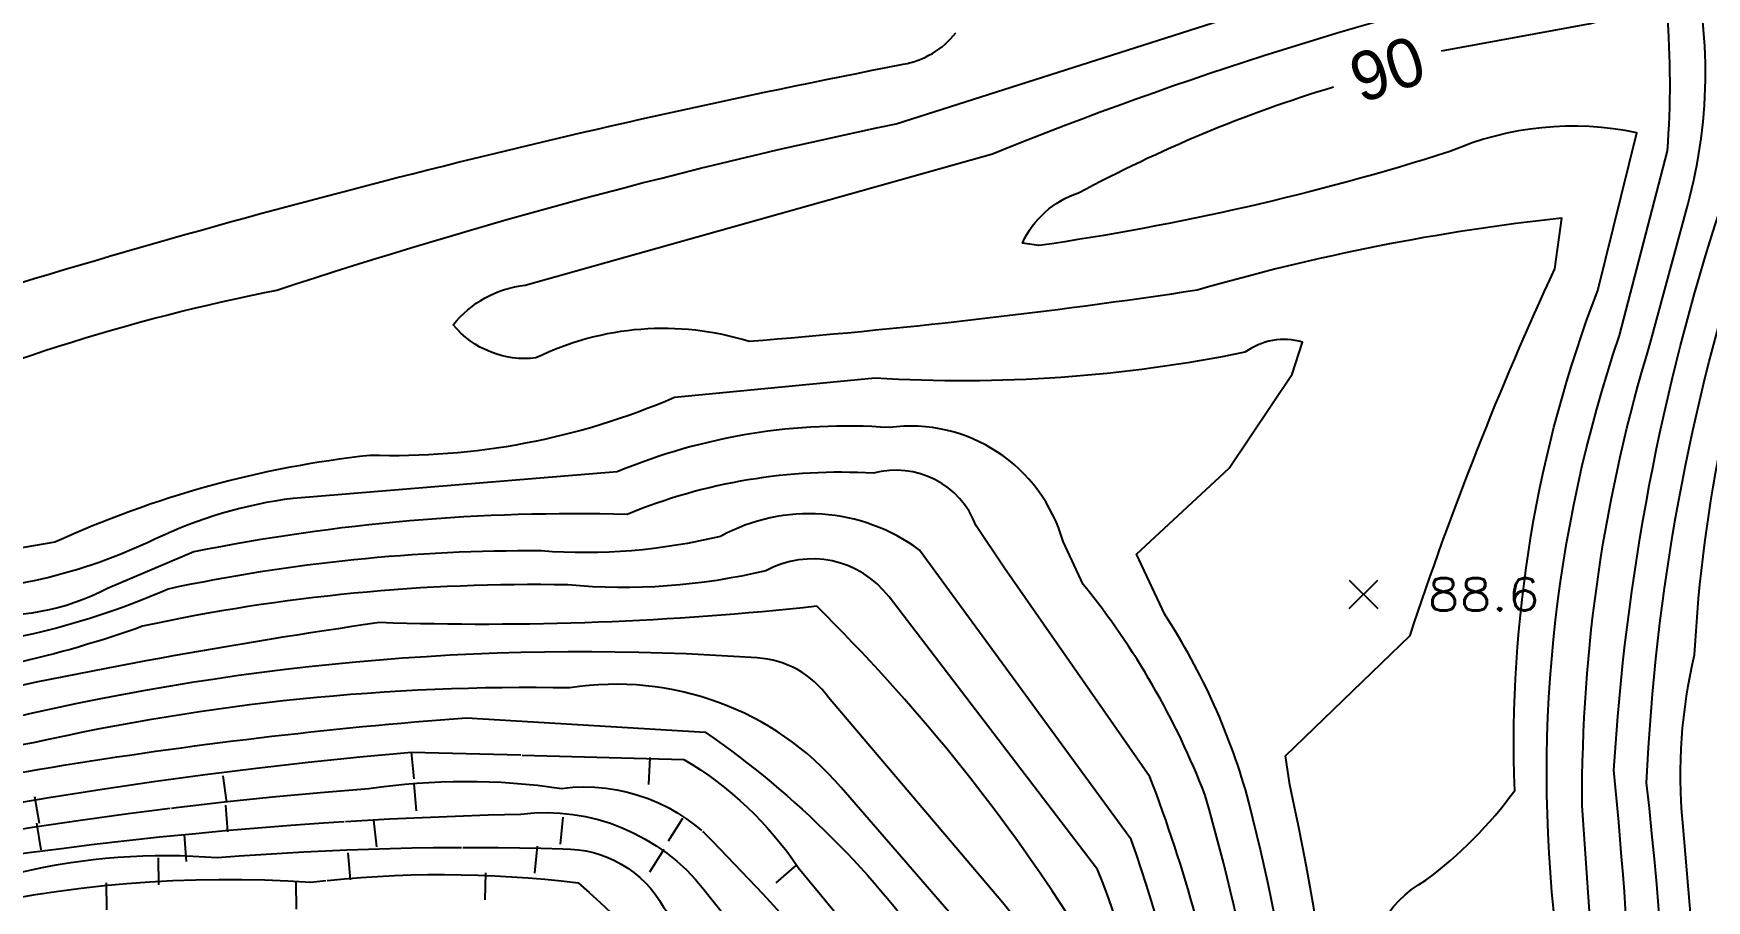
# Model space of a CAD drawing. Header units: feet. Extents: x 1023941 to 1026768, y 90264 to 94497.
# Drawn here: x 1026264.4 to 1026387.8, y 91264.7 to 91328.7 of the extents above; entities that cross this region are included whole.
import ezdxf
from ezdxf.enums import TextEntityAlignment as Align

# ---------------------------------------------------------------- set-up
doc = ezdxf.new("R2010")
doc.units = ezdxf.units.FT
doc.header["$MEASUREMENT"] = 0
doc.linetypes.add('LTP702', pattern=[40, 40, 0])
doc.linetypes.add('LTP706', pattern=[40, 40, 0])
for name, color, linetype in [('ANNOTATE', 10, 'Continuous'), ('CF-DEP_INDX', 11, 'LTP702'), ('CF-DEP_INT', 9, 'LTP706'), ('CF-INDEX', 11, 'Continuous'), ('CF-INTERMED', 9, 'Continuous'), ('SPOTELEV', 9, 'Continuous')]:
    doc.layers.add(name, color=color, linetype=linetype)
doc.styles.add('60', font='simplex.shx', dxfattribs={"width": 1.15, "height": 2.4})

# ---------------------------------------------------------------- blocks, each defined once
blk = doc.blocks.new('SPOT')
for p, q in [((-0.5, -0.5), (0.5, 0.5)), ((-0.5, 0.5), (0.5, -0.5))]:
    blk.add_line(p, q)
blk = doc.blocks.new('DEPRESS2')
blk.add_line((0.005859, -0.996094), (0.001953, -0.001953))
blk = doc.blocks.new('DEPRESS')
blk.add_line((0.005859, -0.996094), (0.001953, -0.001953))

msp = doc.modelspace()

# ---------------------------------------------------------------- linework, layer by layer
at = {"layer": 'CF-DEP_INDX', "elevation": 75, "flags": 128}
msp.add_lwpolyline([(1026159.41, 91120.54), (1026155.76, 91117.71, -0.171960893), (1026141.72, 91109.86), (1026129.8, 91105.94, -0.072075057), (1026106.53, 91108.5, -0.153690527), (1026091.85, 91114.87, -0.17780993), (1026064.25, 91163.21), (1026065.45, 91174.44, -0.218502483), (1026071.94, 91186.95), (1026081.37, 91196.18), (1026081.8, 91197.41, -0.388549833), (1026079.48, 91200.61, -0.088339039), (1026084.65, 91216.2), (1026086.05, 91219.39, -0.041748156), (1026133.13, 91236.01, 0.02273697), (1026171.44, 91244.71), (1026242.56, 91260.25), (1026257.9, 91263.81, -0.076440622), (1026284.87, 91266.06, -0.060012432), (1026304.59, 91266.01, -0.064220991), (1026316.14, 91253.07)], format="xyb", dxfattribs=at)
at = {"layer": 'CF-DEP_INT', "flags": 128}
for points, elevation in [([(1026335.54, 91244.01, -0.085134849), (1026337.15, 91216.2, -0.17704488), (1026326.73, 91193.91, -0.130337325), (1026292.28, 91166.04, -0.036691503), (1026194.37, 91118.49), (1026182.68, 91115.4, -0.059653693), (1026152.52, 91102.4, -0.024173489), (1026123.73, 91091.44, -0.140338461), (1026112.42, 91090.88, -0.140762631), (1026091.53, 91098.13, -0.149045339), (1026063.19, 91126.87), (1026049.67, 91150.49), (1026045.92, 91168.49, 0.192722581), (1026043.64, 91173.12, -0.139768126), (1026035.61, 91190.64), (1026032.18, 91205.04, -0.064503095), (1026069.97, 91222.07), (1026075.04, 91224.09), (1026101.34, 91233.57, 0.056795788), (1026114.63, 91237.86, -0.069851287), (1026143.09, 91244.97, 0.052870441), (1026160.19, 91249.15, -0.019259913), (1026232.01, 91265.18, -0.042199489), (1026292.29, 91275.66), (1026312.38, 91275.12, -0.110175419), (1026320.83, 91267.15), (1026330.95, 91254.91, -0.096560917), (1026335.54, 91244.01)], 79), ([(1026330.36, 91249.54, -0.151937106), (1026334.21, 91214.56, -0.206952287), (1026296.5, 91171.29, -0.018672326), (1026220, 91131.76), (1026193.04, 91120.87), (1026177.41, 91117.18, -0.059959693), (1026157.66, 91108.61, 0.081500487), (1026149.89, 91104.03), (1026125.33, 91094.94, -0.038465266), (1026103.12, 91097.45, -0.139278364), (1026077.07, 91114.19, -0.090996377), (1026059.66, 91141.76, -0.098282796), (1026051.41, 91163.42, -0.069076239), (1026051.6, 91172.49, 0.133956929), (1026049.95, 91181.2), (1026046.54, 91187.81, 0.110768407), (1026041.15, 91207.38, -0.037756925), (1026088.42, 91226.64), (1026102.51, 91232.18, 0.074008113), (1026114.72, 91236.05, -0.064371243), (1026142.09, 91242.99, 0.045587769), (1026159.53, 91247.03, -0.021161143), (1026232.93, 91263.54, -0.045840478), (1026289.14, 91272.96, -0.073977996), (1026303.36, 91272.98, -0.253728148), (1026315.03, 91268.51, -0.052719327), (1026330.36, 91249.54)], 78), ([(1026332.39, 91219.32, -0.12515427), (1026327.76, 91204.16, -0.146919156), (1026289.91, 91170.66, -0.025001977), (1026212.64, 91131.45, -0.061564603), (1026175.99, 91120.03, 0.066056313), (1026167.11, 91116.42, 0.116837009), (1026151.33, 91107.78, -0.068911332), (1026125.64, 91099.84, -0.057110164), (1026099.49, 91102.46, -0.135646959), (1026081.45, 91115.31, -0.13041999), (1026061.97, 91146.21, -0.090685201), (1026056.37, 91162.15, -0.104402119), (1026060.46, 91188.11), (1026058.16, 91192.29, 0.042344855), (1026054.38, 91210.92, -0.015658719), (1026098.13, 91228.39), (1026127.71, 91238.37), (1026138.7, 91240.72, 0.027313848), (1026177.01, 91249.93), (1026261.66, 91267.91, -0.029486843), (1026300.37, 91271.09, -0.261277699), (1026313.87, 91265.53), (1026327.33, 91248.65, -0.143016889), (1026332.39, 91219.32)], 77), ([(1026330.05, 91224.97, -0.046764785), (1026328.31, 91210.33, -0.168413221), (1026288.31, 91172.75, -0.020874499), (1026218.29, 91136.66, -0.061676224), (1026172.64, 91122.26, 0.105931263), (1026160.95, 91118.03), (1026153.29, 91112.35, -0.117608659), (1026145.86, 91108.35), (1026132.86, 91103.99, -0.107221878), (1026122.8, 91102.72, -0.033730699), (1026101.88, 91105.68, -0.168918404), (1026086.48, 91115.24, -0.14527414), (1026063.4, 91152.56, -0.145481009), (1026060.92, 91162.58), (1026061.91, 91177.25, -0.210668801), (1026068.62, 91189.44), (1026074.15, 91194.3), (1026069.78, 91195.47, -0.201760444), (1026068.56, 91200.18, -0.07657063), (1026069.06, 91214.86, -0.023876792), (1026128.09, 91236.63), (1026150.49, 91241.12, -0.016490186), (1026238.37, 91260.97), (1026263.37, 91266.78, -0.078821861), (1026277.99, 91267.87, -0.027816829), (1026303.46, 91268.52, -0.276853449), (1026310.89, 91264.21), (1026321.69, 91250.98, -0.199572841), (1026330.05, 91224.97)], 76)]:
    msp.add_lwpolyline(points, format="xyb", close=True, dxfattribs=dict(at, elevation=elevation))
at = {"layer": 'CF-INDEX', "flags": 128}
for points, elevation in [([(1026368.27, 91327.37), (1026379.28248, 91329.38639), (1026381.9, 91330.16, 0.196527035), (1026381.20752, 91339.22539, 0.061240995), (1026369.8, 91387.75, -0.06612917), (1026362.36, 91425.16), (1026361.63678, 91467.47214, 0.024265516), (1026357.14, 91496.07, -0.057114161), (1026354.24064, 91513.23192), (1026351.13, 91532.3, 0.084572151), (1026346.66526, 91546.49761, -0.121231692), (1026345.49, 91556.74, 0.150048943), (1026343.02, 91572.37, 0.108037698), (1026337.68, 91586.36, -0.061266822), (1026332.19, 91599.08)], 90), ([(1026408.11, 91075.19, -0.039820326), (1026398.97, 91087.21, 0.21261472), (1026384.22, 91097.41), (1026375.44, 91100.28, -0.198549933), (1026354.256, 91117.71002, -0.143593447), (1026353.71, 91122.18, 0.185600259), (1026350.69, 91136.74), (1026349.64, 91138.98, -0.047468436), (1026358.18, 91149.69, -0.168912212), (1026364.46, 91164.38, 0.10627314), (1026375.45, 91192.12), (1026376.87692, 91194.51072), (1026385.78, 91201.18, 0.245165641), (1026388.11006, 91205.99084), (1026388.02696, 91247.59514), (1026386.08248, 91270.43477, -0.082462977), (1026386.9544, 91282.83868, -0.079167375), (1026393.80708, 91315.18853, 0.194483916), (1026393.16066, 91337.89311, -0.084357587), (1026390.797, 91360.06499, 0.147236873), (1026387.72599, 91374.11898), (1026380.79, 91393.79)], 95), ([(1026331.24, 91019.46, -0.033934373), (1026319.54, 91041.71, 0.291995205), (1026296.31998, 91057.18983, 0.030259518), (1026272.65964, 91058.70656), (1026269.18, 91059.26), (1026253.63908, 91089.33459), (1026248.77945, 91096.6711, -0.521565421), (1026249.32, 91100.75, -0.14563129), (1026267.75, 91116.44), (1026291.92421, 91131.48524, 0.064161079), (1026340.54972, 91161.23028, 0.05447942), (1026361.00373, 91190.85425, 0.064805084), (1026364.36084, 91224.68987, 0.022318151), (1026362.78, 91258.03, -0.298298161), (1026367.12, 91266.2, 0.075052679), (1026373.68, 91272.82, -0.101142747), (1026379.80232, 91309.69934), (1026382.69, 91321.32, 0.156128771), (1026368.9, 91319.94, -0.040913429), (1026338.57, 91313.01), (1026337.37, 91313.2, -0.21126933), (1026341.49, 91316.89, -0.050087256), (1026360.3, 91324.72)], 90), ([(1026210.68, 91104.11, 0.069496913), (1026229.88449, 91113.22534), (1026264.14114, 91131.02915, -0.058132578), (1026304.04, 91154.18, 0.077922768), (1026331.22, 91173.59), (1026347.41, 91194.66, 0.163452612), (1026351.3, 91206.49, 0.073817775), (1026352.21, 91232.26, 0.078198517), (1026345.39, 91269.21), (1026329.78, 91290.55, 0.291841766), (1026315.0938, 91291.56511, -0.078737032), (1026301.87, 91290.49, 0.054467767), (1026274.34, 91287.68, -0.089802574), (1026255.27, 91283.09, 0.06574883), (1026228.5, 91275.82, 0.02988307), (1026187.53, 91266.63, 0.032734974), (1026156.24254, 91259.58635), (1026129.57, 91253.73, 0.056288166), (1026107.85, 91246.16, 0.070564694), (1026088.54778, 91240.58731, 0.052946924), (1026066.71366, 91234.36156), (1026055.97, 91231.92, -0.590182542)], 85), ([(1026043.37, 91214.01, -0.053040795), (1026066.98, 91223.18, -0.026890106), (1026091.6, 91231.7, -0.046989559), (1026109.23468, 91237.50037, -0.085718148), (1026146.94, 91247.32), (1026180.83, 91256.26), (1026215.96, 91263.96, 0.033540074), (1026235.73, 91268.23, -0.044288478), (1026296.35, 91278.19), (1026313.97, 91277.12, -0.090182859), (1026331.11, 91260.01, -0.156374839), (1026339.53237, 91236.47016, -0.083122583), (1026338.2, 91206.59), (1026336.25, 91202.05, -0.066462667), (1026309.58, 91172.82), (1026306.82, 91171.04)], 80)]:
    msp.add_lwpolyline(points, format="xyb", dxfattribs=dict(at, elevation=elevation))
at = {"layer": 'CF-INTERMED', "flags": 128}
for points, elevation in [([(1026346.26, 91029.26, 0.217303135), (1026331.08, 91052.65, 0.053509166), (1026307.48986, 91064.50475), (1026288.03, 91067.26), (1026269.72, 91101.89), (1026267.73282, 91105.04101, -0.3607487), (1026268.29384, 91107.99804, -0.130745348), (1026290.31, 91126.61, 0.043942312), (1026341.52338, 91157.9793, 0.099651268), (1026363.62, 91190.68, 0.063802567), (1026366.77, 91222.9), (1026366.35, 91242.57, -0.321745118), (1026369.2, 91248.57), (1026373.97448, 91252.06951, 0.337546363), (1026376.89, 91261.04, -0.115179425), (1026381.41, 91306.37), (1026384.9454, 91320.0039, 0.080329819), (1026383.27, 91340.33)], 91), ([(1026408.14, 91054.75), (1026398.06, 91067.74, 0.157042492), (1026371.08638, 91085.31879), (1026347.04, 91093.63, 0.130654866), (1026342.01, 91102.59), (1026329.27068, 91120.87941, -0.095804299), (1026326.41, 91127.57, -0.260921072), (1026327.93964, 91131.5286, 0.039834062), (1026345.92317, 91149.83064, 0.212949553), (1026373.95065, 91202.31912, -0.287757492), (1026379.46955, 91209.76317), (1026385.26, 91213.38, 0.039458798), (1026383.41, 91273.38, -0.068623571), (1026390.98, 91314.55, 0.194681663), (1026390.78, 91336.84, -0.058821786)], 94), ([(1026368.78, 91047.08), (1026361.46591, 91052.98729, 0.129481451), (1026341.20305, 91061.30173, -0.047635826), (1026328.64, 91065.75, 0.038595311), (1026309.51916, 91073.6212), (1026303.99, 91074.33, -0.120922876), (1026288.88856, 91104.19393), (1026289.35, 91114.68, -0.062821203), (1026301.6, 91128.96, 0.040906633), (1026341.75, 91154.32, 0.166700483), (1026367.54555, 91196.30786, 0.036541928), (1026369.26475, 91221.94), (1026369.53, 91230.75, -0.154503572), (1026376.00189, 91236.48489, 0.364198919), (1026380.47, 91245.41), (1026378.6564, 91271.72452, -0.075772628), (1026383.68221, 91305.78452), (1026386.44209, 91316.00601, 0.134917416), (1026386.4033, 91335.69422, -0.024843571)], 92), ([(1026249.86, 91051.53), (1026237.54, 91068.27, 0.063051746), (1026234.00142, 91090.67266, -0.247951854), (1026234.98933, 91096.34771, -0.154869469), (1026245.91, 91107.2, 0.027525745), (1026286.7, 91132.41, 0.018365665), (1026317.98832, 91148.72954), (1026336.61, 91161.7, 0.021659546), (1026357.76, 91190.39, 0.086216639), (1026361.99027, 91224.39, 0.056619087), (1026357.1, 91273.23), (1026356.78, 91275.38), (1026365.96, 91284.25, -0.028534248), (1026376.64145, 91311.30506), (1026377.16, 91315.04, 0.043614845), (1026350.26, 91309.72, -0.018065555), (1026317.19831, 91305.94003, 0.191241153), (1026301.47, 91304.72, -0.253191158), (1026295.37, 91307.16, -0.201295645), (1026300.69, 91310.09), (1026335.16, 91319.78, -0.041158142), (1026378.43, 91333.34, 0.115989153)], 89), ([(1026250.71633, 91299.60711, -0.058207745), (1026282.36, 91309.72, -0.027920918), (1026328.04286, 91321.99997), (1026365.61, 91333.98, 0.436569575)], 88), ([(1026388.68, 91053.18, 0.139818574), (1026342.40008, 91078.04033), (1026325.3, 91082.1, -0.342475881), (1026305.99, 91108.34), (1026306.66433, 91119.52671, -0.178822528), (1026308.48027, 91123.73148, -0.065997048), (1026339.8, 91148.97, 0.133887387), (1026363.72, 91176.97, 0.128124511), (1026371.19, 91204.98), (1026371.93, 91218.52), (1026381.78, 91225.09, 0.155964887), (1026383, 91233.23, 0.023275895), (1026381.00385, 91274.32926, -0.064321079), (1026388.88, 91315.8, 0.177211722), (1026388.99, 91333.79, -0.048460777)], 93), ([(1026256.7, 91308.18, -0.02868921), (1026328.5621, 91326.37974, 0.18413611), (1026332.45, 91328.71, 0.155524664)], 87), ([(1026238.6227, 91106.61903), (1026267.48361, 91122.96357), (1026287.13, 91136.65, 0.080355779), (1026334.79, 91164.49), (1026356.51, 91193.66, 0.108171374), (1026354.0724, 91271.96876, 0.078415073), (1026347.86, 91285.8), (1026345.79, 91290.26), (1026352.62, 91296.6), (1026357.26614, 91303.51848), (1026358.03, 91305.88, 0.235106355), (1026353.78, 91305.14, -0.065722293), (1026326.49984, 91303.23115), (1026311.69166, 91301.80511, -0.110723599), (1026289.21436, 91297.53779, 0.080157496), (1026265.99, 91291.13), (1026244.82, 91287.49, 0.020213608)], 88), ([(1026262.74, 91123.66, 0.043039588), (1026282.05, 91136.74, -0.072046072), (1026292.92125, 91142.45203, 0.077351983), (1026332.26395, 91166.42223), (1026352.13178, 91192.15727, 0.15406991), (1026356.04, 91206.31, 0.10107754), (1026350.84946, 91272.4624, 0.078488042), (1026341.84696, 91288.01902), (1026340.36, 91291.18, 0.373924523), (1026327.53, 91299.59, 0.116618241), (1026307.47, 91296.32), (1026283.56, 91294.37, 0.078394961), (1026273.36, 91291.36, -0.112842696), (1026256.17701, 91287.39872, 0.047124582)], 87), ([(1026234.04, 91111.71), (1026266.25, 91128.97, -0.065567257), (1026305.55, 91151.76, 0.097494296), (1026334.29868, 91173.11828), (1026350.84734, 91195.031, 0.139236836), (1026352.71747, 91199.263, 0.089021485), (1026352.48, 91253.04, 0.049182802), (1026346.77, 91273.83), (1026336.03222, 91289.22812), (1026333.95, 91292.33, 0.389231285), (1026326.36, 91296.22, 0.113389429), (1026308.21, 91293.18, 0.056614376), (1026276.24, 91290.42), (1026269.87, 91287.71, -0.149076832), (1026259.71, 91285.83, 0.065200901)], 86), ([(1026241.12711, 91122.64116, 0.048586424), (1026276.88321, 91143.09313), (1026305.96, 91158.29, 0.039090627), (1026327.49163, 91173.6779), (1026345.97338, 91197.36095, 0.151422844), (1026348.59, 91205.45, 0.090399714), (1026349.42, 91236.61, 0.08171549), (1026342.90892, 91267.00644), (1026327.52, 91287.1, 0.370500154), (1026318.43, 91289.03, -0.081406302), (1026303.81518, 91287.98278, 0.05799492), (1026272.46, 91284.94, -0.061798757), (1026253.09, 91280.59, 0.060604686)], 84), ([(1026258.44979, 91134.48505, -0.029240663), (1026303.32076, 91160.09855, 0.031759704), (1026323.19283, 91173.41691), (1026344.02, 91199.1, 0.102594201), (1026346.23, 91207.33, 0.130097029), (1026341.11, 91263.05, 0.055389351), (1026322.19, 91286.41, -0.035499618), (1026289.92313, 91285.20306, 0.01918871), (1026257.58, 91279.3, 0.052078952)], 83), ([(1026258.88, 91137.94, -0.030263157), (1026302.87751, 91162.8859), (1026317.92, 91172.45, 0.040382272), (1026342.53, 91201.47, 0.136587882), (1026340.3, 91256.94, 0.085798387), (1026335.78, 91264.71), (1026323.06, 91279.67, 0.227804066), (1026317.78777, 91282.59967, 0.076068844), (1026262.4, 91278.07, 0.040266522)], 82), ([(1026253.52, 91138.57), (1026306.17142, 91167.82262, 0.093576705), (1026324.97029, 91183.6957, 0.048277561), (1026338.75, 91202.58, 0.130356594), (1026342.59, 91228.74, 0.094963139), (1026337.18, 91257.82), (1026324, 91273.04, 0.260329019), (1026303.98475, 91280.38337, 0.060559776), (1026264.39, 91276.33, 0.029140989), (1026229.42, 91268.4, 0.02810621)], 81)]:
    msp.add_lwpolyline(points, format="xyb", dxfattribs=dict(at, elevation=elevation))

# ---------------------------------------------------------------- block references
at = {"layer": 'CF-DEP_INDX', "yscale": 2, "zscale": 2}
for p, xscale, rotation in [((1026297.77, 91266.75, 75), 1.999999999946778, 358.2730650000759), ((1026269.79, 91266.02, 75), 1.99999999999864, 0.5158480001150489), ((1026283.79, 91266.06, 75), 2.000000000041426, 0.133381000068624)]:
    msp.add_blockref('DEPRESS', p, dxfattribs=dict(at, xscale=xscale, rotation=rotation))
at = {"layer": 'CF-DEP_INT', "yscale": 2, "zscale": 2}
for p, xscale, rotation in [((1026292.29, 91275.66, 79), 1.999999999985257, 5.357244999896828), ((1026309.9, 91275.25, 79), 1.999999999986712, 356.9226799998169), ((1026278.4, 91273.91, 79), 2.000000000039093, 7.332811999835132), ((1026292.49, 91273.31, 78), 1.99999999995248, 4.389636999976733), ((1026264.49, 91272.36, 79), 1.999999999984736, 9.976201999945623), ((1026278.58, 91271.75, 78), 2.000000000046456, 4.723095999896933), ((1026264.65, 91270.41, 78), 1.999999999946507, 9.159977000087745), ((1026289.5, 91270.64, 77), 1.999999999946904, 6.315758000136608), ((1026303.47, 91270.85, 77), 2.000000000017685, 354.0938590000061), ((1026312.32, 91270.8, 78), 1.99999999997461, 327.1950799993383), ((1026275.55, 91269.57, 77), 2.00000000001816, 3.478347999881879), ((1026273.63, 91267.85, 76), 1.999999999990112, 359.988030000011), ((1026287.62, 91268.22, 76), 2.000000000006862, 4.811354999775155), ((1026301.58, 91268.71, 76), 2.000000000054678, 354.3569579999968), ((1026310.93, 91268.51, 77), 1.999999999957702, 327.9917139994068), ((1026320.7, 91267.31, 79), 2.000000000037067, 310.5177780009417)]:
    msp.add_blockref('DEPRESS2', p, dxfattribs=dict(at, xscale=xscale, rotation=rotation))
at = {"layer": 'SPOTELEV', "xscale": 2.099999999976717, "yscale": 2.100000000005821, "zscale": 2.1}
msp.add_blockref('SPOT', (1026362.52, 91287.29), dxfattribs=at)

# ---------------------------------------------------------------- texts
at = {"layer": 'ANNOTATE'}
msp.add_text('90', height=3.6, rotation=18.337322, dxfattribs=at).set_placement((1026364.28, 91326.04), align=Align.MIDDLE_CENTER)
at = {"layer": 'SPOTELEV', "style": '60', "width": 1.15}
msp.add_text('88.6', height=2.4, dxfattribs=at).set_placement((1026371.39, 91287.29), align=Align.MIDDLE_CENTER)

doc.saveas('drawing.dxf')
